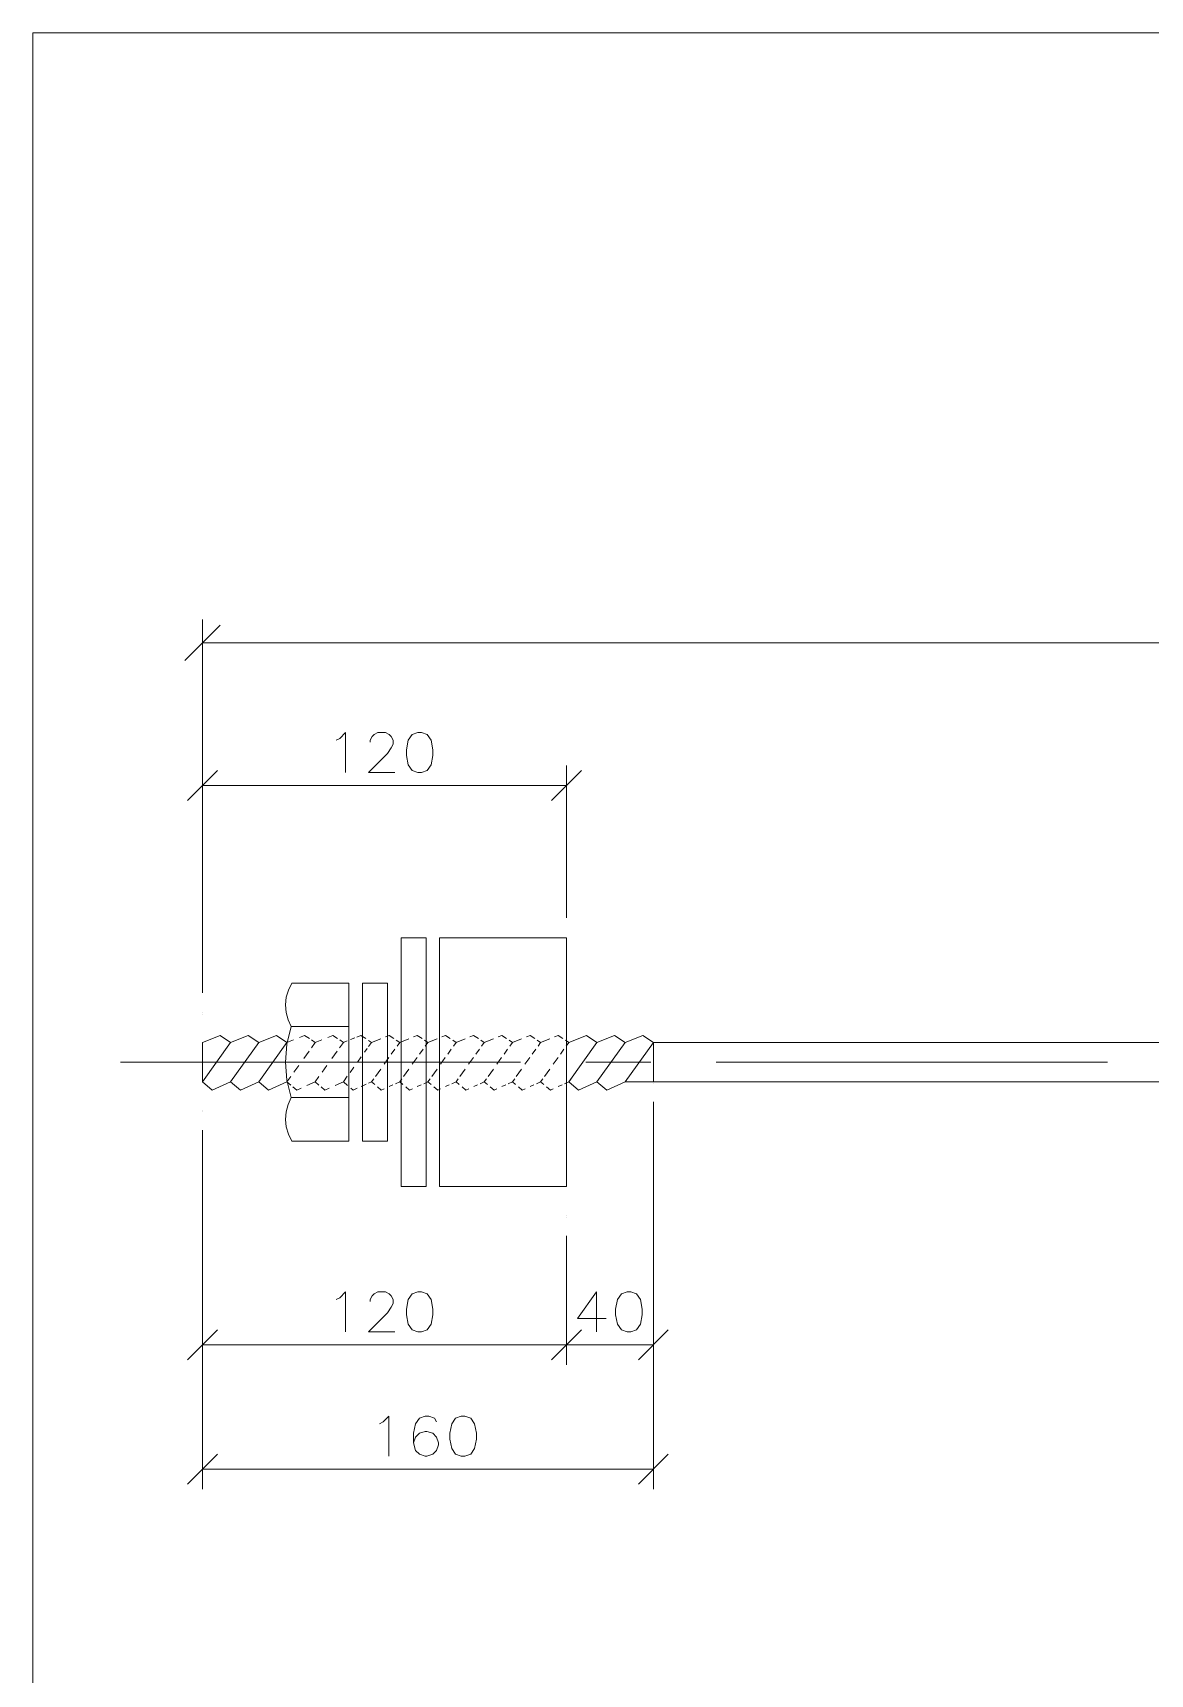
# Model space of a CAD drawing. Header units: millimetres. Extents: x 2 to 579, y 1 to 405.
# Drawn here: x 116.9 to 159.8, y 154.6 to 217.5 of the extents above; entities that cross this region are included whole.
import ezdxf

# ---------------------------------------------------------------- set-up
doc = ezdxf.new("R2010")
doc.units = ezdxf.units.MM
doc.linetypes.add('XKITLINE00', pattern=[0])
doc.layers.add('GraphicObject', color=6, linetype='Continuous', lineweight=0)
doc.layers.add('LinkedObject', color=7, linetype='Continuous', lineweight=0)

# ---------------------------------------------------------------- blocks, each defined once
blk = doc.blocks.new('*A3')
at = {"layer": 'GraphicObject', "color": 3, "linetype": 'XKITLINE00', "lineweight": 0}
for p, q in [((251.502, 217.521), (116.943, 217.521)), ((116.943, 217.521), (116.943, 78.569))]:
    blk.add_line(p, q, dxfattribs=at)
blk = doc.blocks.new('*A4')
at = {"layer": 'LinkedObject', "color": 1, "linetype": 'XKITLINE00', "lineweight": 0}
for p, q in [((124.118, 194.808), (122.768, 193.458)), ((123.443, 180.796), (123.443, 195.033)), ((245.919, 194.133), (123.443, 194.133)), ((123.443, 180.712), (123.443, 189.428)), ((137.397, 183.588), (137.397, 189.428)), ((124.017, 189.237), (122.87, 188.09)), ((136.823, 188.09), (137.971, 189.237)), ((137.397, 188.663), (123.443, 188.663)), ((140.723, 176.536), (140.723, 161.691)), ((140.723, 176.493), (140.723, 166.454)), ((123.443, 175.456), (123.443, 166.454)), ((123.443, 175.405), (123.443, 161.691)), ((137.397, 171.397), (137.397, 166.454)), ((137.397, 171.345), (137.397, 166.454)), ((124.017, 167.793), (122.87, 166.646)), ((136.823, 166.646), (137.971, 167.793)), ((137.971, 167.793), (136.823, 166.646)), ((140.15, 166.646), (141.297, 167.793)), ((137.397, 167.219), (123.443, 167.219)), ((140.723, 167.219), (137.397, 167.219)), ((124.017, 163.03), (122.87, 161.882)), ((140.15, 161.882), (141.297, 163.03)), ((123.443, 162.456), (140.723, 162.456))]:
    blk.add_line(p, q, dxfattribs=at)
at = {"layer": 'LinkedObject', "color": 7, "linetype": 'XKITLINE00', "lineweight": 0}
for p, q in [((123.443, 194.133), (123.443, 194.133)), ((128.708, 190.472), (128.927, 190.691)), ((128.927, 190.691), (128.927, 189.161)), ((130.019, 190.618), (130.165, 190.691)), ((130.165, 190.691), (130.457, 190.691)), ((130.457, 190.691), (130.602, 190.618)), ((131.695, 190.691), (131.477, 190.618)), ((131.841, 190.691), (131.695, 190.691)), ((132.059, 190.618), (131.841, 190.691)), ((128.562, 190.399), (128.708, 190.472)), ((129.874, 190.399), (129.947, 190.545)), ((129.874, 190.326), (129.874, 190.399)), ((129.947, 190.545), (130.019, 190.618)), ((130.675, 190.108), (130.529, 189.889)), ((130.602, 190.618), (130.675, 190.545)), ((130.675, 190.545), (130.748, 190.399)), ((130.748, 190.253), (130.675, 190.108)), ((130.748, 190.399), (130.748, 190.253)), ((131.331, 190.399), (131.258, 190.035)), ((131.477, 190.618), (131.331, 190.399)), ((132.205, 190.399), (132.059, 190.618)), ((132.278, 190.035), (132.205, 190.399)), ((130.529, 189.889), (129.801, 189.161)), ((131.258, 190.035), (131.258, 189.816)), ((131.258, 189.816), (131.331, 189.452)), ((131.331, 189.452), (131.477, 189.233)), ((132.059, 189.233), (132.205, 189.452)), ((132.205, 189.452), (132.278, 189.816)), ((132.278, 189.816), (132.278, 190.035)), ((129.801, 189.161), (130.821, 189.161)), ((131.477, 189.233), (131.695, 189.161)), ((131.695, 189.161), (131.841, 189.161)), ((131.841, 189.161), (132.059, 189.233)), ((123.443, 188.663), (123.443, 188.663)), ((137.397, 182.823), (137.397, 182.823)), ((123.443, 179.947), (123.443, 179.947)), ((123.443, 179.896), (123.443, 179.896)), ((123.443, 178.816), (124.117, 179.085)), ((123.443, 177.301), (124.523, 178.816)), ((123.443, 178.816), (123.443, 177.301)), ((124.117, 179.085), (124.523, 178.816)), ((124.523, 178.816), (125.197, 179.085)), ((124.523, 177.301), (125.603, 178.816)), ((125.197, 179.085), (125.603, 178.816)), ((125.603, 178.816), (126.277, 179.085)), ((125.603, 177.301), (126.683, 178.816)), ((126.277, 179.085), (126.683, 178.816)), ((126.683, 178.816), (126.933, 178.915)), ((127.164, 179.008), (127.357, 179.085)), ((127.357, 179.085), (127.541, 178.963)), ((127.617, 178.61), (127.763, 178.816)), ((127.626, 178.907), (127.763, 178.816)), ((127.763, 178.816), (128.013, 178.915)), ((128.244, 179.008), (128.437, 179.085)), ((128.437, 179.085), (128.621, 178.963)), ((128.697, 178.61), (128.843, 178.816)), ((128.706, 178.907), (128.843, 178.816)), ((128.843, 178.816), (128.99, 178.874)), ((129.113, 178.923), (129.284, 178.992)), ((129.354, 179.02), (129.517, 179.085)), ((129.517, 179.085), (129.7, 178.963)), ((129.809, 178.891), (129.923, 178.816)), ((129.809, 178.655), (129.923, 178.816)), ((129.923, 178.816), (130.274, 178.956)), ((130.456, 179.029), (130.597, 179.085)), ((130.597, 179.085), (130.778, 178.965)), ((130.873, 178.902), (131.003, 178.816)), ((130.903, 178.675), (131.003, 178.816)), ((131.003, 178.816), (131.354, 178.956)), ((131.536, 179.029), (131.677, 179.085)), ((131.677, 179.085), (131.858, 178.965)), ((131.953, 178.902), (132.083, 178.816)), ((131.983, 178.675), (132.083, 178.816)), ((132.083, 178.816), (132.434, 178.956)), ((132.616, 179.029), (132.757, 179.085)), ((132.757, 179.085), (132.938, 178.965)), ((133.033, 178.902), (133.163, 178.816)), ((133.063, 178.675), (133.163, 178.816)), ((133.163, 178.816), (133.514, 178.956)), ((133.696, 179.029), (133.837, 179.085)), ((133.837, 179.085), (134.018, 178.965)), ((134.113, 178.902), (134.243, 178.816)), ((134.143, 178.675), (134.243, 178.816)), ((134.243, 178.816), (134.594, 178.956)), ((134.776, 179.029), (134.917, 179.085)), ((134.917, 179.085), (135.098, 178.965)), ((135.193, 178.902), (135.323, 178.816)), ((135.223, 178.675), (135.323, 178.816)), ((135.323, 178.816), (135.674, 178.956)), ((135.856, 179.029), (135.997, 179.085)), ((135.997, 179.085), (136.178, 178.965)), ((136.273, 178.902), (136.403, 178.816)), ((136.303, 178.675), (136.403, 178.816)), ((136.403, 178.816), (136.754, 178.956)), ((136.936, 179.029), (137.077, 179.085)), ((137.077, 179.085), (137.258, 178.965)), ((137.353, 178.902), (137.483, 178.816)), ((137.383, 178.675), (137.483, 178.816)), ((137.483, 178.816), (138.157, 179.085)), ((137.483, 177.301), (138.563, 178.816)), ((138.157, 179.085), (138.563, 178.816)), ((138.563, 178.816), (139.237, 179.085)), ((138.563, 177.301), (139.643, 178.816)), ((139.237, 179.085), (139.643, 178.816)), ((139.643, 178.816), (140.317, 179.085)), ((139.643, 177.301), (140.723, 178.816)), ((140.317, 179.085), (140.723, 178.816)), ((140.723, 178.816), (228.639, 178.816)), ((140.723, 178.816), (140.723, 177.301)), ((127.327, 178.203), (127.527, 178.484)), ((128.407, 178.203), (128.607, 178.484)), ((129.383, 178.059), (129.53, 178.265)), ((129.654, 178.438), (129.759, 178.586)), ((130.404, 177.975), (130.59, 178.236)), ((130.681, 178.363), (130.816, 178.554)), ((131.484, 177.975), (131.67, 178.236)), ((131.761, 178.363), (131.896, 178.554)), ((132.564, 177.975), (132.75, 178.236)), ((132.841, 178.363), (132.976, 178.554)), ((133.644, 177.975), (133.83, 178.236)), ((133.921, 178.363), (134.056, 178.554)), ((134.724, 177.975), (134.91, 178.236)), ((135.001, 178.363), (135.136, 178.554)), ((135.804, 177.975), (135.99, 178.236)), ((136.081, 178.363), (136.216, 178.554)), ((136.884, 177.975), (137.07, 178.236)), ((137.161, 178.363), (137.296, 178.554)), ((126.683, 177.301), (126.829, 177.505)), ((126.946, 177.67), (127.133, 177.932)), ((127.763, 177.301), (127.909, 177.505)), ((128.026, 177.67), (128.213, 177.932)), ((128.843, 177.301), (128.995, 177.514)), ((129.101, 177.663), (129.241, 177.859)), ((130.069, 177.506), (130.274, 177.793)), ((131.149, 177.506), (131.354, 177.793)), ((132.229, 177.506), (132.434, 177.793)), ((133.309, 177.506), (133.514, 177.793)), ((134.389, 177.506), (134.594, 177.793)), ((135.469, 177.506), (135.674, 177.793)), ((136.549, 177.506), (136.754, 177.793)), ((123.818, 176.986), (123.443, 177.301)), ((124.523, 177.301), (123.818, 176.986)), ((124.898, 176.986), (124.523, 177.301)), ((125.603, 177.301), (124.898, 176.986)), ((125.978, 176.986), (125.603, 177.301)), ((126.683, 177.301), (125.978, 176.986)), ((126.826, 177.181), (126.683, 177.301)), ((127.058, 176.986), (126.912, 177.109)), ((127.225, 177.061), (127.058, 176.986)), ((127.763, 177.301), (127.443, 177.158)), ((127.906, 177.181), (127.763, 177.301)), ((128.138, 176.986), (127.992, 177.109)), ((128.305, 177.061), (128.138, 176.986)), ((128.843, 177.301), (128.523, 177.158)), ((129.007, 177.164), (128.843, 177.301)), ((129.218, 176.986), (129.129, 177.061)), ((129.377, 177.057), (129.218, 176.986)), ((129.717, 177.209), (129.529, 177.125)), ((129.923, 177.301), (129.808, 177.25)), ((129.923, 177.301), (130.009, 177.422)), ((130.043, 177.201), (129.923, 177.301)), ((130.298, 176.986), (130.153, 177.108)), ((130.408, 177.036), (130.298, 176.986)), ((130.744, 177.186), (130.598, 177.12)), ((131.003, 177.301), (130.844, 177.23)), ((131.003, 177.301), (131.089, 177.422)), ((131.123, 177.201), (131.003, 177.301)), ((131.378, 176.986), (131.233, 177.108)), ((131.488, 177.036), (131.378, 176.986)), ((131.824, 177.186), (131.678, 177.12)), ((132.083, 177.301), (131.924, 177.23)), ((132.083, 177.301), (132.169, 177.422)), ((132.203, 177.201), (132.083, 177.301)), ((132.458, 176.986), (132.313, 177.108)), ((132.568, 177.036), (132.458, 176.986)), ((132.904, 177.186), (132.758, 177.12)), ((133.163, 177.301), (133.004, 177.23)), ((133.163, 177.301), (133.249, 177.422)), ((133.283, 177.201), (133.163, 177.301)), ((133.538, 176.986), (133.393, 177.108)), ((133.648, 177.036), (133.538, 176.986)), ((133.984, 177.186), (133.838, 177.12)), ((134.243, 177.301), (134.084, 177.23)), ((134.243, 177.301), (134.329, 177.422)), ((134.363, 177.201), (134.243, 177.301)), ((134.618, 176.986), (134.473, 177.108)), ((134.728, 177.036), (134.618, 176.986)), ((135.064, 177.186), (134.918, 177.12)), ((135.323, 177.301), (135.164, 177.23)), ((135.323, 177.301), (135.409, 177.422)), ((135.443, 177.201), (135.323, 177.301)), ((135.698, 176.986), (135.553, 177.108)), ((135.808, 177.036), (135.698, 176.986)), ((136.144, 177.186), (135.998, 177.12)), ((136.403, 177.301), (136.244, 177.23)), ((136.403, 177.301), (136.489, 177.422)), ((136.523, 177.201), (136.403, 177.301)), ((136.778, 176.986), (136.633, 177.108)), ((136.888, 177.036), (136.778, 176.986)), ((137.224, 177.186), (137.078, 177.12)), ((137.483, 177.301), (137.324, 177.23)), ((137.483, 177.301), (137.569, 177.422)), ((137.858, 176.986), (137.483, 177.301)), ((138.563, 177.301), (137.858, 176.986)), ((138.938, 176.986), (138.563, 177.301)), ((139.643, 177.301), (138.938, 176.986)), ((228.639, 177.301), (139.643, 177.301)), ((140.723, 177.301), (140.723, 177.301)), ((140.723, 177.258), (140.723, 177.258)), ((123.443, 176.221), (123.443, 176.221)), ((123.443, 176.17), (123.443, 176.17)), ((137.397, 172.162), (137.397, 172.162)), ((137.397, 172.11), (137.397, 172.11)), ((128.562, 168.955), (128.708, 169.028)), ((128.708, 169.028), (128.927, 169.247)), ((128.927, 169.247), (128.927, 167.717)), ((129.874, 168.955), (129.947, 169.101)), ((129.874, 168.882), (129.874, 168.955)), ((129.947, 169.101), (130.019, 169.174)), ((130.019, 169.174), (130.165, 169.247)), ((130.165, 169.247), (130.457, 169.247)), ((130.457, 169.247), (130.602, 169.174)), ((130.675, 168.664), (130.529, 168.445)), ((130.602, 169.174), (130.675, 169.101)), ((130.675, 169.101), (130.748, 168.955)), ((130.748, 168.81), (130.675, 168.664)), ((130.748, 168.955), (130.748, 168.81)), ((131.331, 168.955), (131.258, 168.591)), ((131.477, 169.174), (131.331, 168.955)), ((131.695, 169.247), (131.477, 169.174)), ((131.841, 169.247), (131.695, 169.247)), ((132.059, 169.174), (131.841, 169.247)), ((132.205, 168.955), (132.059, 169.174)), ((132.278, 168.591), (132.205, 168.955)), ((138.55, 169.247), (137.822, 168.227)), ((138.55, 167.717), (138.55, 169.247)), ((139.352, 168.955), (139.279, 168.591)), ((139.497, 169.174), (139.352, 168.955)), ((139.716, 169.247), (139.497, 169.174)), ((139.862, 169.247), (139.716, 169.247)), ((140.08, 169.174), (139.862, 169.247)), ((140.226, 168.955), (140.08, 169.174)), ((140.299, 168.591), (140.226, 168.955)), ((130.529, 168.445), (129.801, 167.717)), ((131.258, 168.591), (131.258, 168.372)), ((131.258, 168.372), (131.331, 168.008)), ((132.205, 168.008), (132.278, 168.372)), ((132.278, 168.372), (132.278, 168.591)), ((137.822, 168.227), (138.914, 168.227)), ((139.279, 168.591), (139.279, 168.372)), ((139.279, 168.372), (139.352, 168.008)), ((140.226, 168.008), (140.299, 168.372)), ((140.299, 168.372), (140.299, 168.591)), ((129.801, 167.717), (130.821, 167.717)), ((131.331, 168.008), (131.477, 167.79)), ((131.477, 167.79), (131.695, 167.717)), ((131.695, 167.717), (131.841, 167.717)), ((131.841, 167.717), (132.059, 167.79)), ((132.059, 167.79), (132.205, 168.008)), ((139.352, 168.008), (139.497, 167.79)), ((139.497, 167.79), (139.716, 167.717)), ((139.716, 167.717), (139.862, 167.717)), ((139.862, 167.717), (140.08, 167.79)), ((140.08, 167.79), (140.226, 168.008)), ((123.443, 167.219), (123.443, 167.219)), ((137.397, 167.219), (137.397, 167.219)), ((130.226, 164.192), (130.371, 164.265)), ((130.371, 164.265), (130.59, 164.483)), ((130.59, 164.483), (130.59, 162.953)), ((131.756, 164.411), (131.61, 164.192)), ((131.974, 164.483), (131.756, 164.411)), ((132.12, 164.483), (131.974, 164.483)), ((132.338, 164.411), (132.12, 164.483)), ((132.411, 164.265), (132.338, 164.411)), ((133.14, 164.411), (132.994, 164.192)), ((133.358, 164.483), (133.14, 164.411)), ((133.504, 164.483), (133.358, 164.483)), ((133.723, 164.411), (133.504, 164.483)), ((133.868, 164.192), (133.723, 164.411)), ((131.61, 164.192), (131.537, 163.828)), ((131.537, 163.828), (131.537, 163.463)), ((131.61, 163.682), (131.537, 163.463)), ((131.756, 163.828), (131.61, 163.682)), ((131.974, 163.901), (131.756, 163.828)), ((132.047, 163.901), (131.974, 163.901)), ((132.266, 163.828), (132.047, 163.901)), ((132.411, 163.682), (132.266, 163.828)), ((132.484, 163.463), (132.411, 163.682)), ((132.994, 164.192), (132.921, 163.828)), ((132.921, 163.828), (132.921, 163.609)), ((133.941, 163.828), (133.868, 164.192)), ((133.941, 163.609), (133.941, 163.828)), ((131.537, 163.463), (131.61, 163.172)), ((131.61, 163.172), (131.756, 163.026)), ((131.756, 163.026), (131.974, 162.953)), ((132.047, 162.953), (132.266, 163.026)), ((132.266, 163.026), (132.411, 163.172)), ((132.411, 163.172), (132.484, 163.391)), ((132.484, 163.391), (132.484, 163.463)), ((132.921, 163.609), (132.994, 163.245)), ((132.994, 163.245), (133.14, 163.026)), ((133.14, 163.026), (133.358, 162.953)), ((133.504, 162.953), (133.723, 163.026)), ((133.723, 163.026), (133.868, 163.245)), ((133.868, 163.245), (133.941, 163.609)), ((131.974, 162.953), (132.047, 162.953)), ((133.358, 162.953), (133.504, 162.953)), ((140.723, 162.456), (140.723, 162.456))]:
    blk.add_line(p, q, dxfattribs=at)
at = {"layer": 'LinkedObject', "color": 6, "linetype": 'XKITLINE00', "lineweight": 0}
for p, q in [((131.053, 182.823), (132.013, 182.823)), ((131.053, 173.294), (131.053, 182.823)), ((132.013, 173.294), (132.013, 182.823)), ((132.531, 182.823), (137.397, 182.823)), ((132.531, 173.294), (132.531, 182.823)), ((137.397, 173.294), (137.397, 182.823)), ((126.735, 180.823), (126.654, 180.544)), ((126.866, 181.083), (126.735, 180.823)), ((129.058, 181.083), (126.866, 181.083)), ((129.058, 181.083), (129.058, 178.059)), ((129.576, 175.034), (129.576, 181.083)), ((129.576, 181.083), (130.535, 181.083)), ((130.535, 175.034), (130.535, 181.083)), ((126.654, 180.544), (126.625, 180.254)), ((126.625, 180.254), (126.648, 179.964)), ((126.648, 179.964), (126.724, 179.683)), ((126.848, 179.421), (126.682, 178.749)), ((126.724, 179.683), (126.848, 179.421)), ((126.848, 179.421), (129.058, 179.421)), ((126.682, 178.749), (126.626, 178.059)), ((120.307, 178.059), (135.633, 178.059)), ((126.626, 178.059), (126.682, 177.368)), ((129.058, 175.034), (129.058, 178.059)), ((138.133, 178.059), (140.633, 178.059)), ((143.133, 178.059), (158.133, 178.059)), ((126.682, 177.368), (126.848, 176.696)), ((126.724, 176.434), (126.648, 176.153)), ((126.848, 176.696), (126.724, 176.434)), ((126.848, 176.696), (129.058, 176.696)), ((126.648, 176.153), (126.625, 175.863)), ((126.625, 175.863), (126.654, 175.573)), ((126.654, 175.573), (126.735, 175.294)), ((126.735, 175.294), (126.866, 175.034)), ((129.058, 175.034), (126.866, 175.034)), ((129.576, 175.034), (130.535, 175.034)), ((131.053, 173.294), (132.013, 173.294)), ((132.531, 173.294), (137.397, 173.294))]:
    blk.add_line(p, q, dxfattribs=at)

msp = doc.modelspace()

# ---------------------------------------------------------------- block references
at = {"lineweight": 0}
for name in ['*A3', '*A4']:
    msp.add_blockref(name, (0, 0), dxfattribs=at)

doc.saveas('drawing.dxf')
